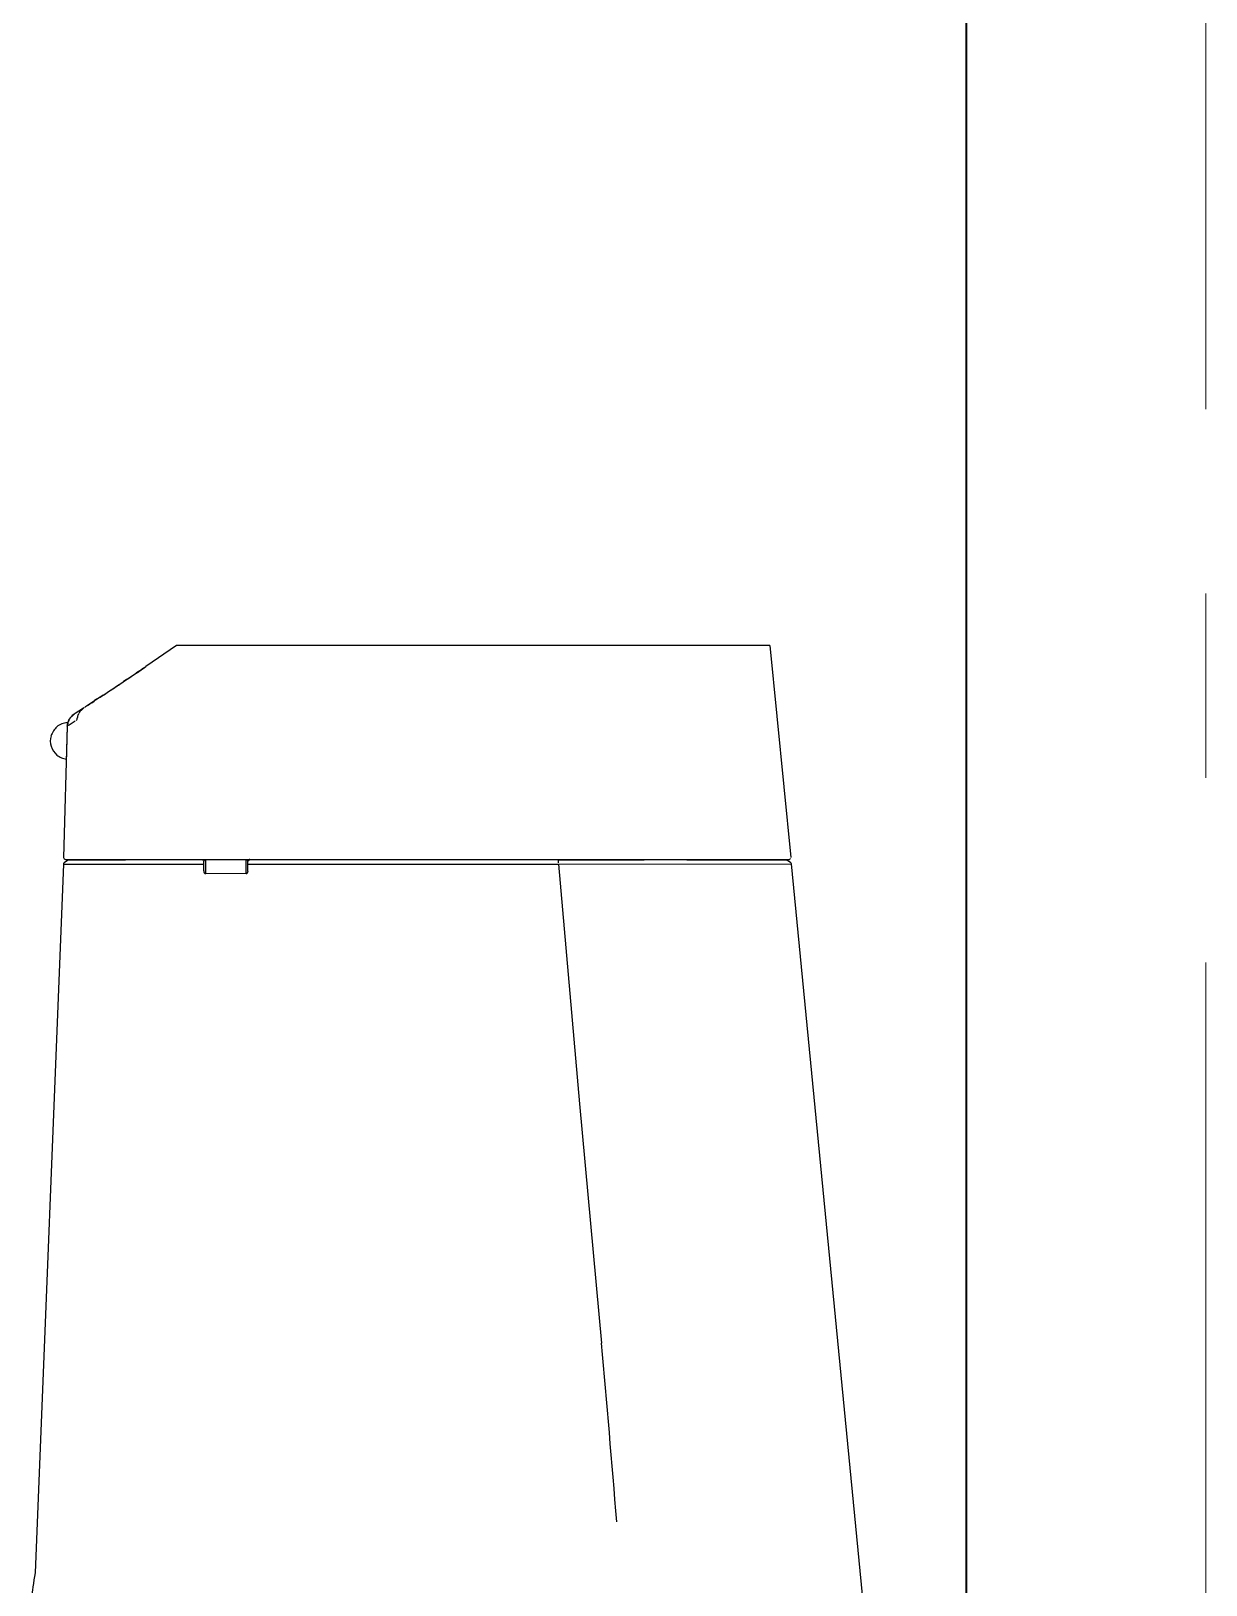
# Model space of a CAD drawing. Units: millimetres at full size, sheet at 1:50. Extents: x -31113 to 29332, y -20209 to 31249.
# Drawn here: x -1646.2 to -1327.6, y -543.4 to -122.1 of the extents above; entities that cross this region are included whole.
import ezdxf

# ---------------------------------------------------------------- set-up
doc = ezdxf.new("R2010")
doc.units = ezdxf.units.MM
doc.header["$LTSCALE"] = 50
doc.linetypes.add('CHAIN1', pattern=[8, 5, -1, 1, -1])
for name, color, linetype, lineweight in [('B-1_通り芯・通り番号', 1, 'CHAIN1', 18), ('B-3_仕上線(黄)', 3, 'Continuous', 40), ('B-F_寸法・方位', 7, 'Continuous', 25)]:
    doc.layers.add(name, color=color, linetype=linetype, lineweight=lineweight)

msp = doc.modelspace()

# ---------------------------------------------------------------- linework, layer by layer
at = {"layer": 'B-1_通り芯・通り番号'}
msp.add_line((-1327.6, 1625.37), (-1327.6, -1846.71), dxfattribs=at)
at = {"layer": 'B-3_仕上線(黄)'}
msp.add_line((-1392.6, 1303.29), (-1392.6, -1096.71), dxfattribs=at)
at = {"layer": 'B-F_寸法・方位'}
for p, q in [((-1606.75, -288.71), (-1615.03, -294.43)), ((-1445.83, -288.71), (-1606.75, -288.71)), ((-1445.83, -288.71), (-1440.18, -346.16)), ((-1617.02, -295.77), (-1617.67, -296.2)), ((-1628.23, -303.22), (-1628.76, -303.57)), ((-1627.7, -302.88), (-1628.23, -303.22)), ((-1627.17, -302.53), (-1627.7, -302.88)), ((-1626.64, -302.18), (-1627.17, -302.53)), ((-1631.61, -305.44), (-1631.72, -305.51)), ((-1631.61, -305.44), (-1631.4, -305.3)), ((-1630.87, -304.96), (-1631.4, -305.3)), ((-1630.34, -304.61), (-1630.87, -304.96)), ((-1629.81, -304.27), (-1630.34, -304.61)), ((-1629.28, -303.92), (-1629.81, -304.27)), ((-1628.76, -303.57), (-1629.28, -303.92)), ((-1636.37, -310.6), (-1637.38, -346.2)), ((-1633.74, -308.89), (-1634, -309.06)), ((-1636.49, -314.55), (-1636.55, -316.63)), ((-1636.59, -318.17), (-1636.61, -318.91)), ((-1637.43, -347.99), (-1645.11, -540.13)), ((-1637.43, -347.99), (-1599.37, -348)), ((-1636.06, -346.8), (-1637.22, -347.6)), ((-1636.88, -346.71), (-1440.67, -346.71)), ((-1636.06, -346.8), (-1633.44, -346.8)), ((-1633.44, -346.8), (-1620.59, -346.8)), ((-1601.82, -346.8), (-1620.59, -346.8)), ((-1599.87, -346.8), (-1601.82, -346.8)), ((-1599.37, -349.8), (-1599.37, -347.21)), ((-1587.87, -346.79), (-1598.87, -346.79)), ((-1598.87, -346.79), (-1598.87, -350.58)), ((-1587.87, -350.56), (-1587.87, -346.79)), ((-1587.37, -349.78), (-1587.37, -347.21)), ((-1587.37, -348), (-1503.14, -347.99)), ((-1503.17, -346.8), (-1586.87, -346.8)), ((-1503.17, -346.8), (-1479.97, -346.79)), ((-1503.17, -347.59), (-1503.17, -346.8)), ((-1503.14, -347.99), (-1440.01, -347.88)), ((-1503.14, -347.99), (-1497.43, -412.93)), ((-1468.37, -346.79), (-1479.97, -346.79)), ((-1468.37, -346.79), (-1441.4, -346.79)), ((-1440.24, -347.51), (-1441.4, -346.79)), ((-1403.22, -726.16), (-1440.01, -347.88)), ((-1587.87, -350.56), (-1598.87, -350.58)), ((-1497.43, -412.93), (-1491.54, -477.87))]:
    msp.add_line(p, q, dxfattribs=at)
for points in [[(-1618.73, -296.91), (-1619.52, -297.44), (-1620.31, -297.97), (-1621.1, -298.5)], [(-1631.93, -305.65), (-1632.19, -305.82), (-1632.45, -305.99), (-1632.72, -306.16), (-1632.98, -306.33), (-1633.24, -306.51), (-1633.5, -306.67), (-1633.76, -306.84), (-1634.04, -307.03), (-1634.15, -307.09)], [(-1636.36, -309.58), (-1636.38, -310.08), (-1636.49, -314.55)], [(-1634.27, -309.24), (-1634.53, -309.41), (-1634.79, -309.58), (-1635.06, -309.75), (-1635.32, -309.92), (-1635.58, -310.09), (-1635.86, -310.27), (-1636.1, -310.43), (-1636.37, -310.6)]]:
    msp.add_lwpolyline(points, dxfattribs=at)
for centre, radius, start, end in [((-2231.09, 614.98), 1098.43, 303.75043, 304.11461), ((-1601.67, -315.71), 25.12, 122.1241, 125.7714), ((-2163.38, 513.66), 976.57, 303.34081, 303.75043), ((-1890.3, 101.94), 482.52, 303.5165, 303.9118), ((-1630.25, -276.03), 23.77, 301.9165, 305.7714), ((-1614.99, -326.24), 26.61, 118.4299, 121.0381), ((-1631.83, -295.14), 8.75, 298.4299, 306.3552), ((-2223.55, 605.11), 1086.04, 303.34081, 303.51647), ((-1631.96, -311.19), 4.63, 123.2803, 139.5902), ((-1702.71, -235.88), 98.77, 313.1001, 313.6412), ((-1641.04, -297.29), 11.98, 302.7758, 303.4571), ((-1434.73, -611.67), 364.05, 123.0715, 123.2803), ((-1624.92, -321.69), 17.27, 122.9844, 123.4571), ((-1632.27, -308.13), 1.33, 149.1636, 170.407), ((-1641.55, -302.59), 9.49, 329.1636, 332.1671), ((-1630.69, -308.32), 2.79, 133.2501, 152.1671), ((-1704.41, -229.96), 104.8, 313.2501, 313.7588), ((-1632.4, -301.8), 3.5, 295.9624, 306.8909), ((-1628.07, -307.57), 3.7, 116.5445, 126.8909), ((-1630.46, -302.79), 1.64, 296.5445, 319.4987), ((-1627.66, -305.18), 2.04, 121.0381, 139.4987), ((-1635.32, -314.97), 5.72, 132.5896, 147.3884), ((-1636.68, -313.5), 3.73, 108.7899, 132.5896), ((-1634.38, -320.26), 10.87, 100.5277, 108.7899), ((-1641.43, -309.51), 5.17, 347.834, 355.0906), ((-1644.04, -308.95), 7.85, 347.8389, 351.4815), ((-1611.82, -313.78), 24.74, 170.3255, 171.4815), ((-1634.06, -310.15), 2.22, 158.2995, 175.0907), ((-1634.89, -309.84), 1.33, 149.041, 170.3255), ((-1630.8, -311.44), 5.73, 151.7439, 158.2995), ((-1644.07, -304.34), 9.37, 329.041, 332.0889), ((-1633.13, -310.19), 3.08, 139.5902, 151.7439), ((-1633.32, -310.03), 2.79, 133.1001, 152.0889), ((-1641.42, -307.25), 7.85, 347.9108, 351.5432), ((-1608.82, -312.1), 25.11, 170.407, 171.5432), ((-1636.7, -314.63), 4.32, 160.9793, 199.1563), ((-1634.89, -315.25), 6.24, 147.3884, 160.9793), ((-1635.45, -314.19), 5.64, 199.1563, 228.8355), ((-1636.69, -315.61), 3.76, 228.8355, 250.1131), ((-1633.61, -307.09), 12.81, 250.1131, 256.4197), ((-1636.66, -348.16), 0.793, 134.771, 167.946), ((-1636.73, -346.06), 0.665, 191.4536, 256.8161), ((-1600.01, -347.54), 0.756, 53.0632, 79.2024), ((-1599.86, -347.35), 0.515, 15.41, 53.0632), ((-1598.22, -347.55), 1.19, 153.1597, 163.5729), ((-1598.96, -347.18), 0.368, 120.3199, 153.1597), ((-1598.92, -347.25), 0.452, 102.0482, 120.3199), ((-1598.81, -347.75), 0.963, 93.4103, 102.0482), ((-1587.9, -347.61), 0.827, 72.4481, 87.8184), ((-1587.75, -347.15), 0.342, 36.3055, 72.4481), ((-1587.88, -347.25), 0.504, 20.0893, 36.3055), ((-1588.72, -347.55), 1.39, 14.188, 20.0893), ((-1586.72, -347.36), 0.658, 134.8691, 167.2933), ((-1586.61, -347.42), 0.781, 149.1131, 164.5693), ((-1586.88, -347.26), 0.472, 123.7638, 149.1131), ((-1586.72, -347.36), 0.671, 103.0122, 134.8691), ((-1586.98, -347.11), 0.297, 96.3847, 123.7638), ((-1587.22, -344.92), 1.91, 276.3847, 280.7247), ((-1441.1, -344.98), 1.79, 283.733, 291.7784), ((-1440.56, -346.32), 0.335, 291.7784, 332.9451), ((-1440.77, -348.1), 0.794, 15.6985, 48.089), ((-1597.25, -349.48), 2.15, 188.4885, 202.4526), ((-1598.81, -350.13), 0.454, 202.4526, 262.5966), ((-1587.9, -350.14), 0.425, 274.3818, 301.0609), ((-1587.92, -350.11), 0.463, 301.0609, 325.6242), ((-1588.49, -349.77), 1.13, 328.1295, 359.5544), ((-5907.81, -883.59), 4434.87, 4.62087, 5.249), ((-1444.18, -572.74), 203.56, 170.7812, 172.933)]:
    msp.add_arc(centre, radius, start, end, dxfattribs=at)

doc.saveas('drawing.dxf')
